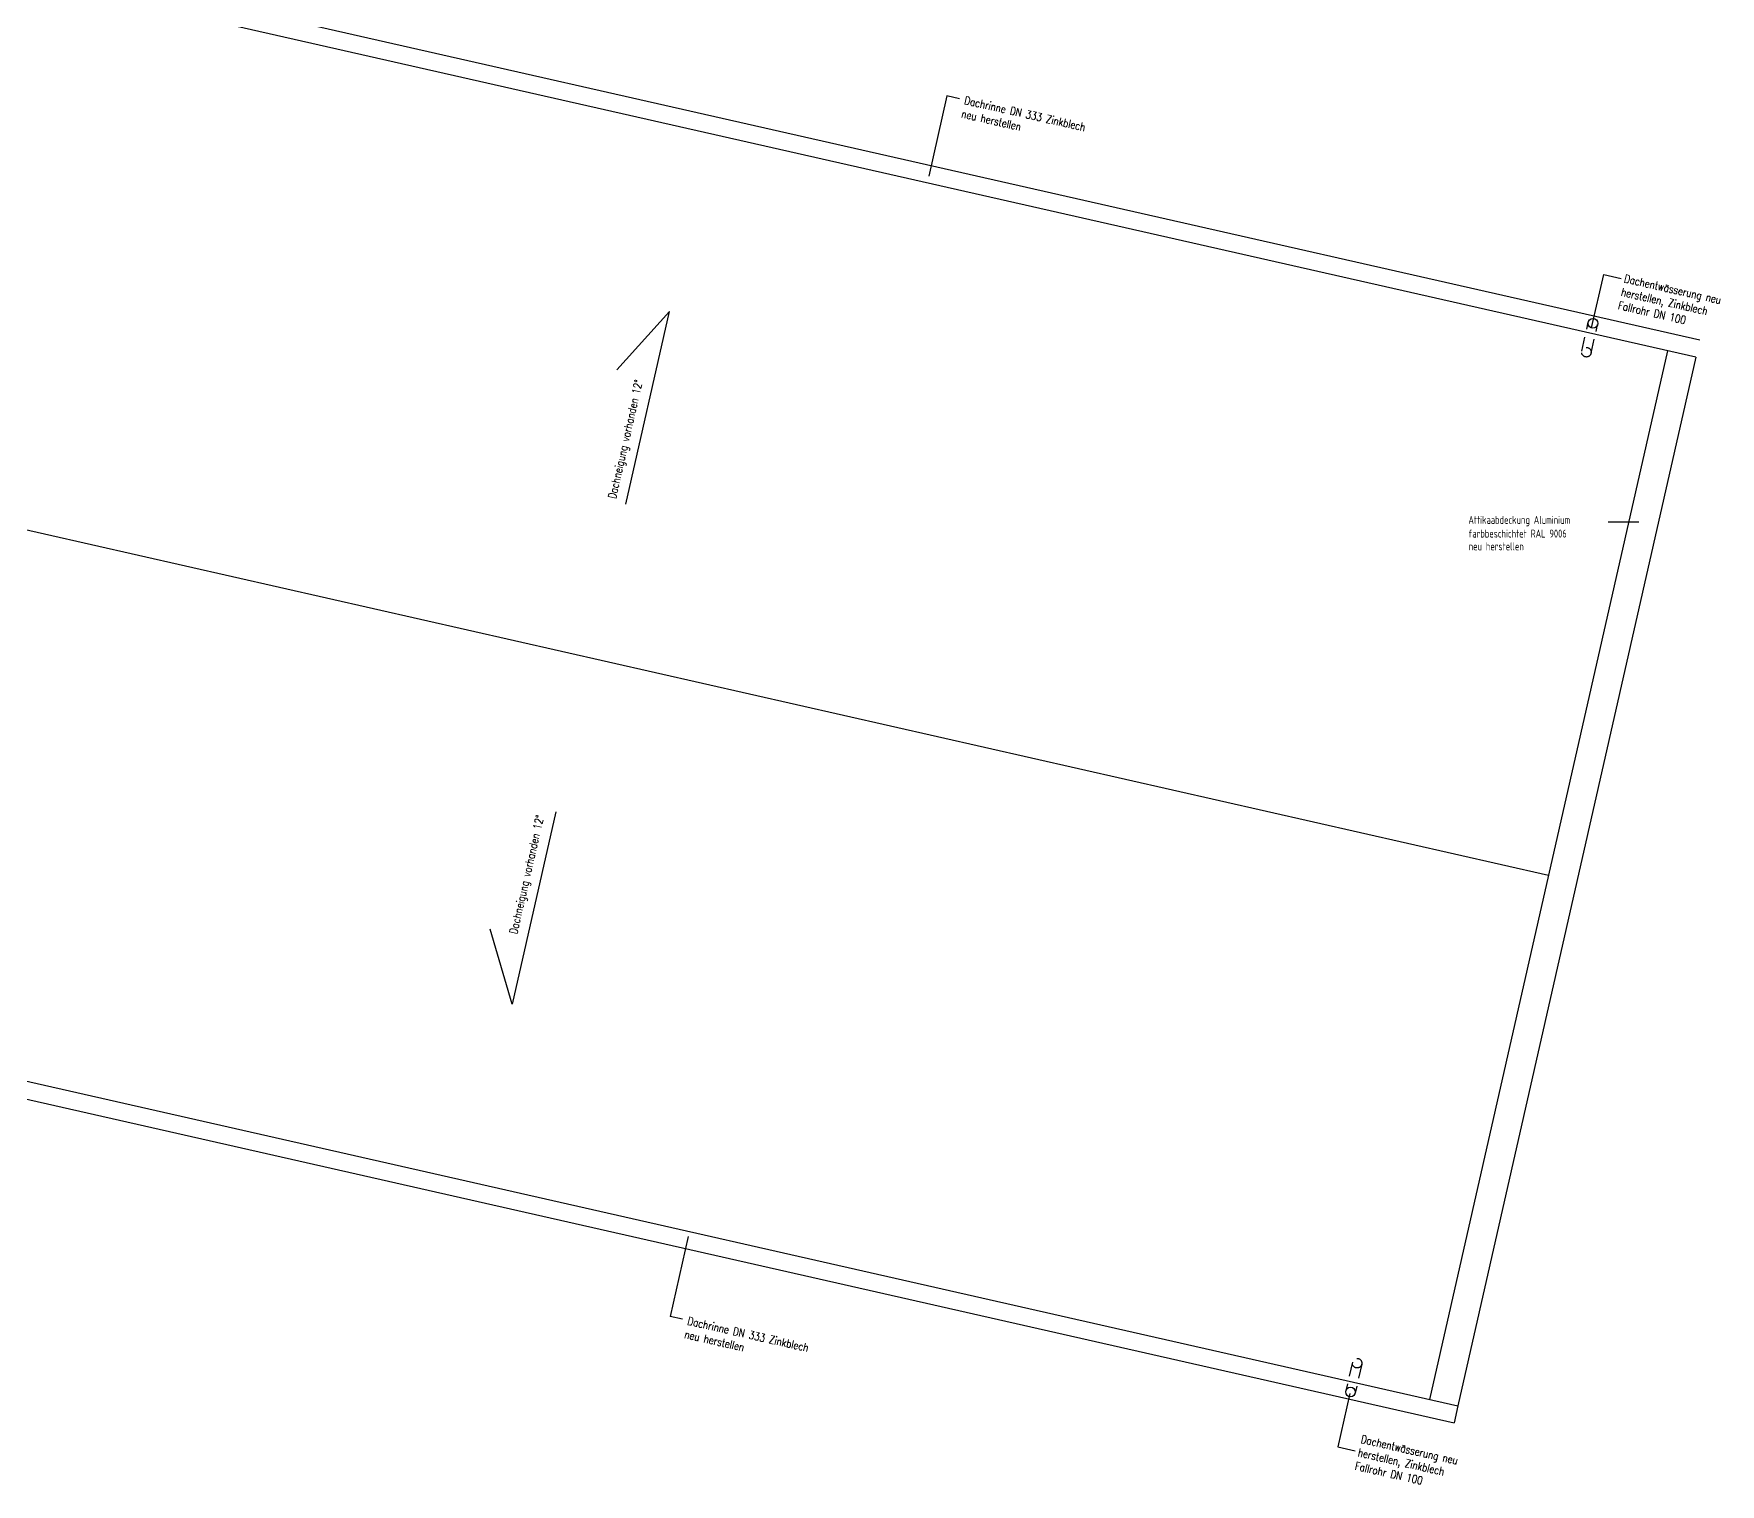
# Model space of a CAD drawing. Header units: metres. Extents: x -1139 to -992, y 249 to 309.
# Drawn here: x -1013.31 to -992.23, y 249.07 to 267.2 of the extents above; entities that cross this region are included whole.
import ezdxf

# ---------------------------------------------------------------- set-up
doc = ezdxf.new("R2010")
doc.units = ezdxf.units.M
doc.header["$LTSCALE"] = 0.03
doc.linetypes.add('GESTRICHELT', pattern=[9, 6, -3])
for name, color, linetype in [('A_Dach', 10, 'CONTINUOUS'), ('A_text', 5, 'CONTINUOUS'), ('A_wände', 4, 'CONTINUOUS')]:
    doc.layers.add(name, color=color, linetype=linetype)
doc.styles.add('S70', font='DIN.SHX', dxfattribs={"width": 0.8, "height": 0.1})
doc.styles.add('SIMPLEX', font='simplex.shx', dxfattribs={"width": 0.8, "height": 0.1})

msp = doc.modelspace()

# ---------------------------------------------------------------- linework, layer by layer
at = {"layer": 'A_Dach', "color": 10}
for p, q in [((-992.48683, 263.36918), (-1031.05701, 272.11804)), ((-1034.12736, 258.5819), (-995.55704, 249.83366)), ((-995.50838, 250.04821), (-995.55704, 249.83366))]:
    msp.add_line(p, q, dxfattribs=at)
at = {"layer": 'A_Dach', "color": 3}
for p, q in [((-992.5355, 263.15463), (-1031.10568, 271.9035)), ((-1032.23623, 265.26923), (-994.37794, 256.68196)), ((-992.89145, 263.23537), (-995.86434, 250.12895)), ((-992.5355, 263.15463), (-995.50838, 250.04821)), ((-1034.0787, 258.79645), (-995.50838, 250.04821))]:
    msp.add_line(p, q, dxfattribs=at)
at = {"layer": 'A_Dach', "linetype": 'GESTRICHELT'}
for p, q in [((-993.96141, 263.23059), (-993.87964, 263.59108)), ((-993.84438, 263.20404), (-993.76261, 263.56453)), ((-996.82756, 250.59492), (-996.90933, 250.23443)), ((-996.71053, 250.56838), (-996.7923, 250.20788))]:
    msp.add_line(p, q, dxfattribs=at)
at = {"layer": 'A_Dach'}
for centre in [(-993.82113, 263.57781), (-996.85081, 250.22116)]:
    msp.add_circle(centre, 0.06, dxfattribs=at)
at = {"layer": 'A_Dach', "linetype": 'GESTRICHELT'}
for centre in [(-993.9029, 263.21731), (-996.76904, 250.58165)]:
    msp.add_circle(centre, 0.06, dxfattribs=at)
at = {"layer": 'A_text'}
for p, q in [((-1001.89509, 266.42079), (-1002.12226, 265.41926)), ((-1001.73979, 266.38556), (-1001.89509, 266.42079)), ((-993.83774, 263.52243), (-993.68666, 264.18854)), ((-993.68666, 264.18854), (-993.46811, 264.13898)), ((-1005.36374, 263.72655), (-1006.01929, 262.9983)), ((-1005.90974, 261.31943), (-1005.36374, 263.72655)), ((-993.62919, 261.09817), (-993.24632, 261.09817)), ((-1006.78203, 257.47386), (-1007.32804, 255.06674)), ((-1007.32804, 255.06674), (-1007.60522, 256.00656)), ((-1005.12844, 252.16624), (-1005.35562, 251.16471)), ((-1005.20033, 251.12948), (-1005.35562, 251.16471)), ((-996.85896, 250.20117), (-997.01003, 249.53506)), ((-997.01003, 249.53506), (-996.79148, 249.48549))]:
    msp.add_line(p, q, dxfattribs=at)
at = {"layer": 'A_wände', "linetype": 'Continuous'}
for p, q in [((-992.5355, 263.15463), (-1031.10568, 271.9035)), ((-992.5355, 263.15463), (-995.50838, 250.04821)), ((-1034.0787, 258.79645), (-995.50838, 250.04821))]:
    msp.add_line(p, q, dxfattribs=at)

# ---------------------------------------------------------------- texts
at = {"layer": 'A_text', "style": 'SIMPLEX', "width": 0.8}
for s, rotation, p in [('Dachrinne DN 333 Zinkblech', 347.219863, (-1001.68386, 266.32018)), ('neu herstellen', 347.219863, (-1001.72178, 266.153)), ('Dachentwässerung neu', 347.221754, (-993.43832, 264.0924)), ('herstellen, Zinkblech', 347.221754, (-993.47624, 263.92522)), ('Fallrohr DN 100', 347.221754, (-993.51416, 263.75804)), ('Dachneigung vorhanden 12°', 77.219863, (-1006.03342, 261.37794)), ('Dachneigung vorhanden 12°', 77.219863, (-1007.26753, 255.93726)), ('Dachrinne DN 333 Zinkblech', 347.219863, (-1005.14439, 251.0641)), ('neu herstellen', 347.219863, (-1005.18232, 250.89692)), ('Dachentwässerung neu', 347.221754, (-996.72829, 249.58615)), ('herstellen, Zinkblech', 347.221754, (-996.76621, 249.41897)), ('Fallrohr DN 100', 347.221754, (-996.80413, 249.25178))]:
    msp.add_text(s, height=0.1, rotation=rotation, dxfattribs=at).set_placement(p)
at = {"layer": 'A_text', "style": 'S70', "width": 0.8}
for s, p in [('Attikaabdeckung Aluminium', (-995.3775, 261.07208)), ('farbbeschichtet RAL 9006', (-995.3775, 260.90065)), ('neu herstellen', (-995.37376, 260.74145))]:
    msp.add_text(s, height=0.1, dxfattribs=at).set_placement(p)

doc.saveas('drawing.dxf')
